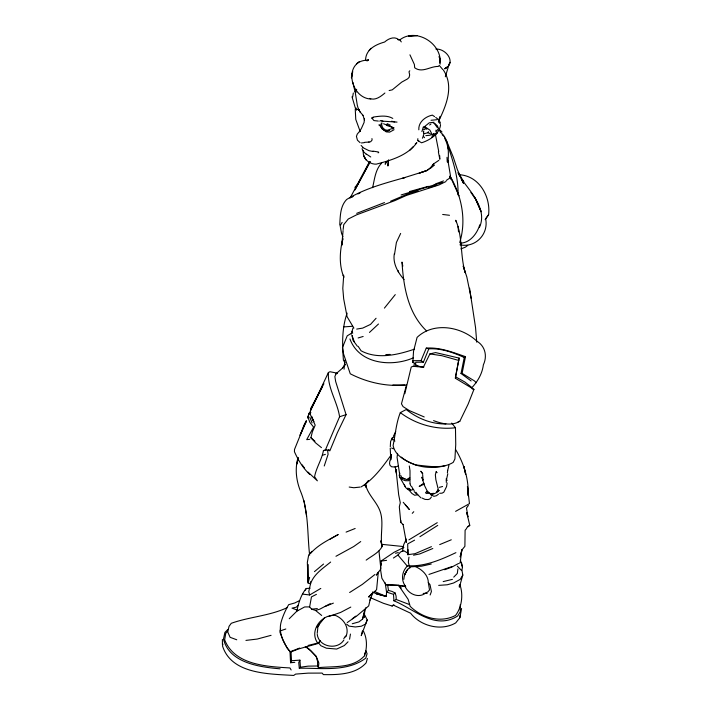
<?xml version="1.0" encoding="UTF-8"?>
<svg xmlns="http://www.w3.org/2000/svg" width="711" height="711" viewBox="0 0 711 711"><rect width="100%" height="100%" fill="white"/><g stroke="black" fill="none" stroke-linecap="round" stroke-linejoin="round"><path stroke-width="1.07" d="M308.041 472.104L317.364 480.832L314.564 476.69C316.324 467.518 321.816 459.608 323.425 450.578L326.082 449.708M363.605 631.466C367.285 639.038 367.152 647.845 364.539 655.738C353.056 668.58 334.01 666.074 318.404 667.656L317.568 665.994L317.604 661.434L316.111 656.395L310.831 650.876L305.268 646.468M356.7 89.302L355.18 91.959L357.295 105.228L358.771 110.418M363.437 150.394C361.837 157.886 369.045 164.41 376.181 164.161C390.988 160.313 407.385 155.682 416.859 142.707L415.26 143.889M364.476 617.548L364.61 610.402L362.566 619.077L358.939 621.894L352.274 623.743M344.817 360.095L344.053 369.222M435.985 130.122L435.941 131.944L438.509 128.487L437.345 125.794L434.785 123.527M355.251 109.227L355.758 119.386L360.139 131.357M403.19 524.567L400.808 522.478L400.862 520.585M448.09 162.401C448.57 151.95 449.494 139.152 440.189 132.05M409.998 483.684L410.007 470.798L409.296 465.981M408.043 549.612L407.83 554.704L407.696 543.906L414.584 540.156M339.76 224.925C340.258 216.117 340.16 206.243 346.63 199.515C364.423 188.539 384.962 183.251 404.879 177.528L402.897 178.114L426.627 170.693L429.044 169.138M446.277 482.387L446.446 478.841M352.638 97.007L353.331 92.999M460.284 604.554L460.31 611.744L457.653 616.002C434.679 630.595 414.175 608.954 393.921 600.795L393.503 594.343L386.544 592.059L385.193 582.833M403.892 547.417L394.161 552.234L380.954 561.13L380.509 569.369L381.869 578.239L385.922 584.762L398.48 585.26L405.226 586.299M308.219 564.614L308.067 581.438M388.197 160.739L387.904 166.01L388.562 159.842M343.084 230.542L341.795 245.277L342.871 238.576C339.716 251.205 338.845 264.892 343.831 277.166M414.789 363.197L412.824 362.459L413.535 351.305L417.081 337.387C433.532 321.665 461.208 326.447 476.841 341.164C485.266 346.195 487.47 356.149 483.373 364.823C482.218 373.773 477.801 381.203 471.971 387.566L464.816 381.994L455.538 376.777L459.119 358.086L435.594 352.585L429.879 353.909L423.356 367.178L412.895 366.307L411.216 367.063L404.808 393.734M406.399 541.284L406.328 542.235L403.075 524.46M343.706 275.317L342.8 288.364L343.671 298.824L347.084 316.697L353.891 328.118M364.539 655.738L364.725 652.991M386.437 594.885L386.313 596.493L376.439 593.845L372.546 591.952M364.405 118.559L364.103 122.39L361.535 128.158L359.526 131.731L360.335 130.486L357.269 134.095L356.442 136.388L357.446 140.2L360.122 142.707M394.321 253.738C392.614 263.47 397.929 272.526 404.07 279.627M369.996 597.516L383.487 603.319L392.108 606.039L393.165 605.034L410.611 613.202C420.636 626.133 441.078 631.457 455.689 622.916L459.857 617.717L460.044 615.548M422.663 474.513L423.054 480.156L421.881 477.25L424.263 485.018L427.871 492.403M417.864 138.672L417.686 140.52L421.579 142.787C429.666 140.245 439.451 134.077 440.553 124.967M461.59 608.483L459.857 617.717M318.404 667.656L318.857 663.052L316.226 656.369L309.196 649.116L305.783 646.681M440.127 64.177L440.073 59.635L439.709 62.968M374.697 591.588L386.313 596.493L386.544 592.059L388.473 590.423L392.117 591.445L395.129 593.001L396.071 596.031L396.24 599.497L393.921 600.795M444.775 68.843C456.764 62.612 446.126 48.517 435.887 49.05M348.052 641.802L344.32 645.552L336.694 649.054L326.402 648.192L320.874 645.73L318.492 642.842L320.483 640.638L318.057 643.508L298.451 648.992L290.541 652.085C283.796 644.326 278.481 633.323 280.916 622.88C282.614 616.481 285.351 610.402 288.657 604.679L294.798 602.964L299.535 600.591M414.033 366.005L414.3 363.623M347.119 313.133C341.804 328.162 342.187 344.506 343.422 360.184L345.182 362.957M417.348 366.618L415.5 364.814L415.802 362.246L423.392 362.157L428.813 348.834C441.193 348.132 453.156 352.443 464.256 357.517L465.492 356.655C452.845 352.345 439.869 347.11 426.271 348.114L421.028 360.637L412.798 360.69L412.824 362.459M418.823 129.811C418.246 122.061 425.445 116.524 432.386 115.129L434.581 116.631M397.573 453.36L397.076 457.395L399.911 475.97M433.568 420.61C441.807 423.765 451.734 426.156 459.813 421.285L468.114 404.159L473.935 389.397L455.36 378.261L455.538 376.777M343.146 229.484L343.751 224.605L348.257 219.015L356.62 214.82L394.836 200.618L406.461 195.409L438.865 185.002L446.01 181.509M457.902 568.898L457.324 573.466L453.725 577.128M408.958 557.131L408.327 562.143L409.82 568.071M447.388 472.824L447.708 470.362M447.13 482.973L446.552 486.644L443.797 492.216L442.038 493.176L439.62 493.283M280.543 628.586L279.992 632.452L282.862 639.545L287.173 648.192L290.541 652.085M423.472 133.055L423.783 130.877M455.36 378.261L459.119 358.086M298.051 457.751L297.02 463.981L298.193 457.955M394.507 254.422L396.4 242.469L400.649 233.439M349.572 639.233L350.434 634.07M403.821 579.341C404.141 574.435 406.443 569.449 410.736 566.836L421.596 566.187L431.275 564.01M461.901 570.373L462.461 567.156L460.444 560.108M446.286 480.414L447.797 473.819M343.751 638.54L346.221 635.838C349.572 627.191 343.191 618.392 335.21 615.344C321.017 614.153 308.574 631.599 318.057 643.508M461.901 549.479L460.204 562.357L459.564 563.254M289.244 618.73L296.834 611.193C298.487 603.204 300.913 594.734 306.281 588.486L310.103 588.219M471.126 380.963L461.012 373.488L464.256 357.517M476.317 382.776L474.45 380.909L462.097 373.355L465.492 356.655M459.75 242.46C466.612 219.948 461.706 196.263 450.152 176.23L459.03 195.827M222.916 644.086L222.516 645.97C231.502 674.455 269.309 673.877 293.714 675.45L295.616 674.099L308.165 673.13L322.127 673.086L323.389 674.606C338.054 674.846 355.58 674.561 366.121 662.883L367.391 658.448M370.449 598.351L368.698 605.914L357.153 615.655L347.226 622.56M372.6 187.668C374.608 179.225 375.328 169.582 381.683 163.05M461.652 550.536L460.15 556.891L462.106 549.701L464.896 546.315L465.101 530.264L466.727 528.371M362.566 619.077L365.774 607.798M321.461 447.628L315.595 442.864L310.911 437.754L312.333 431.933L315.186 425.142L310.378 414.575L310.458 410.567L311.48 407.065L323.923 383.709M337.227 373.142L330.002 371.737L328.42 372.493C327.344 387.673 337.361 401.777 339.591 416.735L325.256 450.321L323.425 450.578M447.726 470.247L448.943 465.27M421.907 131.588L423.365 126.816M365.543 60.417C365.65 49.37 375.577 44.606 384.633 42.02C388.473 38.554 394.436 35.95 398.951 39.763L397.849 39.585L399.831 39.869L401.297 41.905M445.326 76.761L449.29 63.634M362.45 630.906L361.25 635.643L367.196 619.93L364.992 615.504M399.786 473.153L399.209 475.392L399.902 477.516L405.137 486.466M321.665 615.459L315.524 610.429L311.694 609.185L309.623 606.892L311.471 596.876L316.422 594.369M457.306 566.143L462.088 571.022L462.817 575.039L459.35 587.197L459.262 585.42M406.55 384.713L401.466 403.848L403.075 406.621L409.42 410.62L424.218 416.957M309.649 413.74L311.48 407.065M297.945 457.964C294.665 469.322 296.407 481.623 300.984 492.385C308.858 512.267 307.179 534.272 309.658 555.202M320.803 588.424L309.676 594.974L308.77 591.588L310.52 583.918L308.05 582.949L309.623 577.385M351.225 334.25L352.985 328.047M445.913 423.952C431.541 424.227 417.375 418.406 406.221 409.545L400.311 412.62C396.125 423.187 395.387 434.474 393.103 445.459C395.129 456.231 406.576 461.412 415.793 464.967C428.058 466.043 442.126 469.251 453.209 462.381L454.916 458.968L455.742 444.606L455.467 427.755L451.689 423.081M307.667 418.006L309.205 413.109L310.885 412.629M479.765 224.8C477.241 233.421 470.06 243.02 460.275 243.144M356.629 110.169L356.113 108.045M324.243 465.989L328.1 454.276L327.682 451.147L329.015 449.468M309.205 413.109L307.863 417.055L309.898 422.45L313.604 427.107L306.699 439.656L309.783 439.309M430.128 595L431.417 591.543L430.013 584.664L428.324 582.567C428.235 575.075 421.916 569.511 415.544 566.64M438.447 121.279L440.269 116.4L438.376 121.439M369.996 600.191L372.875 592.583L368.547 596.991L376.59 589.712L378.288 572.204L376.332 575.137L380.883 568.933L378.963 551.025M367.196 619.93L365.65 624.009L361.312 626.222L355.34 626.96L349.039 626.133L346.648 624.142M479.463 227.333C487.444 209.949 471.464 192.725 461.848 179.59M423.285 135.739L423.907 134.139L423.409 131.819M449.112 64.701L450.072 62.337M438.509 121.385C446.126 105.726 454.293 86.511 443.442 70.14M345.35 364.37L342.418 368.227L335.992 373.808L334.863 376.59L335.672 381.558L346.079 414.655L337.378 432.67L329.851 450.836L327.664 449.974L325.256 450.321M306.041 420.948L294.505 449.459L294.443 451.752C298.229 460.15 302.993 468.158 309.809 474.486M422.405 138.245L423.285 136.183L424.556 137.703M328.42 372.493L310.458 410.567L322.483 386.526M306.174 421.89L300.042 435.319L304.201 424.751L306.574 420.761M393.867 437.141L392.188 438.056L390.588 441.531L390.295 446.739M294.816 662.332L290.568 662.741L291.528 660.723L290.995 651.427L299.642 648.059M291.528 660.723L299.918 660.128L298.744 662.59L299.295 668.207C321.283 667.931 347.101 672.215 365.792 658.11L367.08 653.72L365.889 650.663M405.759 540.351L403.759 544.519L402.39 551.389L404.097 550.892L408.656 553.673M349.999 198.209L369.604 161.459M405.963 572.115L404.55 574.932L407.705 569.209M386.544 161.441L385.14 164.223L386.189 162.304M393.37 436.296L395.743 431.648M424.663 133.588L427.862 132.735L428.413 131.659M370.093 161.655L354.887 189.97L370.111 161.841M342.142 222.374L340.151 225.787L341.547 233.341L342.978 236.905M431.31 167.734L433.514 163.957L438.847 160.348M367.907 60.168C342.951 60.044 349.536 97.896 370.751 99.033M462.817 575.039L460.204 579.376L453.6 582.993L447.255 584.78L438.687 585.375M305.232 590.201L306.281 588.486M431.381 497.096L429.844 498.98L428.146 499.549L425.045 499.406L422.032 498.029M485.124 219.681L488.599 214.695C490.777 196.263 478.805 175.457 458.897 174.719M455.911 552.651C441.531 559.441 425.96 566.24 409.758 565.805L407.296 566.107C401.751 571.591 400.773 580.425 405.732 586.619L397.209 585.304L385.922 584.762M488.599 214.695L485.64 218.792C488.884 234.115 475.357 248.175 459.955 244.815M367.658 60.666L368.414 59.653L366.965 60.95M433.514 163.957L429.853 168.614L434.279 164.961L426.627 170.693L419.223 173.164L425.569 170.88M468.38 505.468L466.487 508.01L467.927 516.79L466.754 512.818M342.418 368.227L345.324 364.405M391.565 454.445C382.927 466.416 373.746 479.321 361.055 486.937M409.794 70.771L409.012 71.767L409.669 74.957L409.109 77.392L407.536 78.912L401.697 82.138L392.25 89.853L389.148 90.546M384.411 308.112L395.263 294.621M436.403 491.976L437.985 490.03M227.093 631.75L225.734 633.368L224.667 639.864C234.657 665.096 266.572 666.518 289.937 667.949L291.146 669.958M370.946 48.321L369.125 50.463M393.423 558.037L397.938 555.042L400.426 552.109L402.986 550.732M354.878 187.437L358.122 183.616M376.066 318.261L370.529 324.394L362.69 328.109L356.7 329.086M310.707 553.265C318.173 544.795 328.544 539.925 338.232 534.503L330.073 539.196M312.005 551.309L308.707 554.909L307.339 562.374L308.05 582.949M412.264 513.342L413.766 511.707M343.92 639.944C337.467 650.618 318.635 646.912 317.266 634.372M298.158 605.185L296.318 607.185L292.034 608.136L297.865 610.322M324.492 617.735L317.106 627.129L319.541 624.054L317.941 626.551L317.239 633.323M409.474 150.625L413.144 146.795M379.79 121.19L380.421 120.55L382.945 121.163M227.813 629.502L224.889 632.443L223.467 639.073C229.36 663.034 259.462 667.034 280.098 668.829M466.825 512.924L469.775 525.393L466.905 527.571M432.67 134.77L434.083 133.375L431.995 135.303M425.48 492.803L427.089 491.23L429.648 492.892M437.709 491.745L439.016 490.501L437.78 489.906L438.207 489.124L435.87 479.765L435.354 474.895L436.101 471.713L436.972 472.699L436.27 471.757M392.694 129.029L393.858 127.927L383.585 123.767M423.418 127.562L429.248 122.816L434.083 122.256M369.462 332.437L378.483 324.012M439.016 490.501L436.83 492.492L432.528 494.483L427.418 492.883L426.173 493.567M359.251 61.617L356.469 63.803M399.831 39.869C415.144 27.969 439.442 41.816 440.216 60.248M299.295 668.207L300.451 667.194L308.156 666.136L317.568 665.994M378.101 152.874L378.741 152.341L378.279 151.958L372.893 151.105M314.44 571.653L323.541 564.045M374.946 574.488L362.352 584.38L349.634 592.512M393.503 594.343L395.129 593.001M351.749 197.462L353.251 196.245M345.004 636.825L346.221 635.838M384.9 93.025C380.847 96.483 375.221 100.864 369.64 98.411M330.642 562.054C323.105 568.249 313.693 574.204 310.52 583.918L310.476 581.74M423.854 483.116L419.214 486.431L424.351 484.049M438.483 494.154L436.438 495.727L433.906 496.322L431.959 495.265L431.533 495.798L430.555 493.745M467.767 245.366L465.492 247.108L460.888 248.93M352.3 618.783L355.784 616.144M429.631 124.985L430.964 124.034M360.726 541.56L353.687 546.555L335.956 556.278M458.586 563.45L451.849 567.085L444.731 569.733M378.332 121.074L373.924 120.577L371.826 118.044L373.213 117.084C379.674 116.133 386.855 114.978 392.801 118.417M296.834 611.193L304.628 606.945L309.623 606.892M455.635 449.556C463.972 463.456 468.913 479.454 468.185 495.736L467.447 486.493L469.464 503.637L455.591 511.36M446.232 180.47L449.539 178.23L450.392 175.341L447.948 160.775M366.174 560.126C371.631 555.993 378.732 552.909 382.056 546.608L380.918 540.964L382.056 546.608C379.754 534.734 384.375 521.883 379.701 510.24C376.092 501.193 367.942 494.572 365.658 484.938M408.905 539.871L437.247 522.683M437.736 525.385L419.917 536.707M392.108 606.039L393.983 604.857M350.834 333.619L347.199 335.859L342.444 347.608L343.573 354.025L350.265 373.782C367.489 382.669 387.211 386.935 406.514 384.953M467.731 526.584L469.775 525.393M394.054 129.722L389.672 132.13L386.215 131.864L382.145 128.78L379.861 125.305L382.145 128.789L384.491 130.486L387.095 131.046L389.672 130.522M315.524 610.429L319.746 609.194L330.224 603.666M357.953 193.943L360.335 192.69M350.799 607.078L340.658 612.411L329.122 616.393M407.821 478.752L409.767 477.748M392.161 128.549L387.264 130.309L384.891 129.713L382.536 127.473L381.167 123.083L382.269 123.181M431.426 546.661L415.046 553.682L407.83 554.704M390.659 201.186L409.545 193.223L418.139 190.735M432.812 548.51L419.73 553.94L413.535 555.202M378.794 124.994L381.629 124.745M439.674 544.608L451.281 539.791M425.151 593.09L427.746 592.032L429.515 589.943L428.324 582.567M325.114 606.456L333.379 603.124M346.097 532.112L355.153 528.486M424.556 593.836C416.922 598.555 406.923 592.796 404.452 584.842M384.5 202.582L356.682 213.344M398.142 466.052L395.458 467.065L391.557 466.772C387.095 464.345 391.45 458.959 391.094 455.298L390.774 459.821L390.232 448.161M452.16 566.516L428.955 574.426M435.328 183.989L443.54 180.914M287.52 607.505C269.7 615.948 249.517 616.757 231.279 623.298L229.022 626.364L227.76 632.017L230.106 637.314L236.754 639.776M414.531 349.137C397.733 354.842 377.497 359.686 361.064 350.781L358.14 346.328M442.269 182.531L401.128 194.956M280.018 630.968L285.813 629.004M352.62 326.269L343.742 326.909M413.473 357.802C391.752 367.294 359.171 364.21 349.945 338.978M346.079 414.655L339.591 416.735M428.849 187.668L436.163 185.349L433.648 185.198M409.438 191.579L428.369 186.318M458.088 421.81L459.813 421.285M322.643 455.182L325.371 454.365M358.131 337.956L363.143 336.472M317.444 643.126L308.023 645.455M271.078 635.332L257.222 639.056L245.935 640.407M439.291 487.382L442.571 486.502M395.556 553.282L398.302 552.554M371.826 118.044L373.319 117.671M445.433 465.652C430.386 469.58 413.455 467.127 401.235 457.102M443.193 581.598L452.418 579.358M427.418 492.883L428.253 492.687M414.237 490.439L413.304 489.603L410.665 490.217L407.856 489.523L405.528 487.435L404.248 484.6M335.992 373.808L337.494 373.488M367.836 142.129L364.574 142.342M437.034 119.697L431.035 120.283M380.954 561.13L386.58 560.339M420.885 497.816L417.81 494.785L414.646 495.229L411.918 493.478L408.958 490.003M418.077 140.858L418.788 140.76M364.29 142.653L361.446 142.964M461.012 373.488L462.097 373.355M425.827 135.65L430.039 135.223L431.879 133.979L429.888 130.122L424.583 126.487L424.458 127.758L426.831 129.242M356.833 109.547L358.895 109.298M311.694 609.185L317.337 608.554M360.033 487.088L353.829 487.737L349.19 487.053M430.67 493.665L433.746 493.345M455.467 427.755C436.083 430.066 415.846 424.36 400.311 412.62M404.648 385.007L392.89 384.998M385.797 354.576L390.108 354.434M381.647 544.324L403.519 546.555M423.178 593.427L427.16 593.481M381.78 121.11L397.04 122.105M423.498 129.322L425.018 129.42M429.879 353.909L441.851 355.704L458.773 360.45M423.916 367.009L420.085 366.689L415.5 364.814M373.302 151.567L368.965 150.67L362.832 147.621M309.676 594.974L302.655 594.129M442.669 214.464L449.494 215.282M393.858 127.927L386.686 124.896L387.717 125.883M391.592 121.234L394.721 121.919M376.439 593.845L386.091 596.396M426.271 348.114L428.813 348.834M407.43 488.555L410.185 489.435L410.665 490.217L407.954 488.324M396.24 599.497L409.572 604.59M471.997 388.695L473.935 389.397M427.862 132.735L430.253 133.641M401.991 477.792L404.87 478.938M369.107 142.253L368.431 141.987L370.662 141.756L372.093 140.031L371.942 138.574M391.61 448.019L393.423 448.783M355.171 91.79L356.14 92.234M387.148 123.652L390.312 125.18M407.838 488.128L410.185 489.435M310.911 437.754L314.955 441.247M432.732 122.585L434.492 123.625L437.247 127.518M423.392 362.157L421.028 360.637M366.325 154.02L370.751 156.989M435.727 117.431L437.914 119.11L440.367 122.55M365.987 154.136L362.886 150.919L362.041 148.643M399.902 477.516L402.133 479.445L405.19 480.663L408.47 480.752L409.874 479.081L406.648 479.552L401.662 477.508L400.942 475.677M442.162 134.699L443.691 136.032M440.002 130.042L441.984 131.962M401.28 587.988L398.48 585.26L408.123 599.293L410.176 606.359C421.899 617.752 440.465 623.467 455.564 615.397C461.99 607.043 463.439 594.334 459.821 584.46M439.131 130.309L440.393 131.571M438.491 121.999L440.509 124.043M461.555 179.492L463.75 181.714L458.213 172.613M414.14 491.577L416.335 493.843M361.117 145.444L362.886 147.266M304.592 468.22L302.184 464.878M417.81 494.785L415.891 492.216M397.938 555.042L407.296 566.107M363.001 115.324L359.624 111.431L359.233 109.565M405.27 504.703L409.34 509.494L403.235 502.304M422.769 473.57L420.814 471.197L422.387 473.597M473.33 195.996L475.33 198.485L481.116 211.656L475.33 198.485L470.895 192.53M426.502 330.882C407.927 313.036 403.519 286.666 401.999 262.066L402.826 266.136M357.295 346.124L353.02 340.276L352.016 335.414L354.291 341.795M438.891 56.747L440.216 58.755M393.85 439.514L394.889 441.175M359.046 110.027L360.29 112.276M458.017 172.826L460.035 176.684M461.039 178.612L463.563 183.438L457.457 169.858L453.263 157.078L446.304 140.2M411.607 486.36L412.682 488.519M409.936 54.827L414.389 64.497L414.673 67.758C422.21 73.384 430.217 66.194 438.287 66.434L439.291 65.43L442.829 69.616M446.215 478.752L447.077 480.52M311.853 417.268L314.013 421.747M412.895 488.697L413.304 489.603M444.579 137.907L446.561 142.582M309.792 417.206L312.058 422.876M410.078 483.987L410.851 485.969M355.633 108.996L352.007 96.794M449.814 176.319L450.872 179.305M343.137 275.201L343.804 277.112M438.349 151.719L439.816 159.237L439.7 155.673M456.311 221.974L455.733 220.268C462.808 236.372 460.07 255.747 465.252 272.713L463.208 265.994L466.834 276.988L471.242 298.513M354.985 91.657L352.932 82.432M352.052 331.273L352.709 333.272M439.638 58.578L440.438 61.128M362.992 115.306L364.476 120.052M449.085 149.114C453.787 163.948 458.604 179.154 458.008 194.921M312.12 416.904L312.84 420.032M438.74 151.532L435.274 133.712M446.961 143.524L448.241 149.257M304.059 500.704L306.574 516.115M398.08 270.536L398.453 272.233M461.475 562.472L462.461 567.156M395.129 466.443L396.56 474.015L396.027 469.544L398.667 494.723L400.275 502.748L399.315 506.872L400.808 522.478M469.571 288.159L475.543 327.549L476.734 342.151M365.783 485.729L366.032 487.311L365.712 484.147M387.637 584.949L388.473 590.423M300.451 667.194L299.918 660.128M381.22 562.996L381.487 565.094M392.188 438.056L392.374 439.887M458.657 231.866L458.266 226.409L458.426 231.43M447.006 157.318L447.255 161.948M290.568 662.741L290.026 651.8M406.052 538.858L406.123 541.995M222.401 639.429L222.419 644.539M351.643 76.37L351.412 77.917L352.7 71.615L351.643 76.37M368.538 480.636L364.29 485.622L368.458 480.645M437.061 133.019L431.737 137.312L437.061 133.019M447.468 66.932L444.819 68.674L447.486 66.923M416.85 35.55L408.896 36.137L416.85 35.55M365.898 159.726L363.712 155.745L365.898 159.726M464.079 467.278L463.848 466.434L465.678 474.388L464.079 467.278"/></g></svg>
